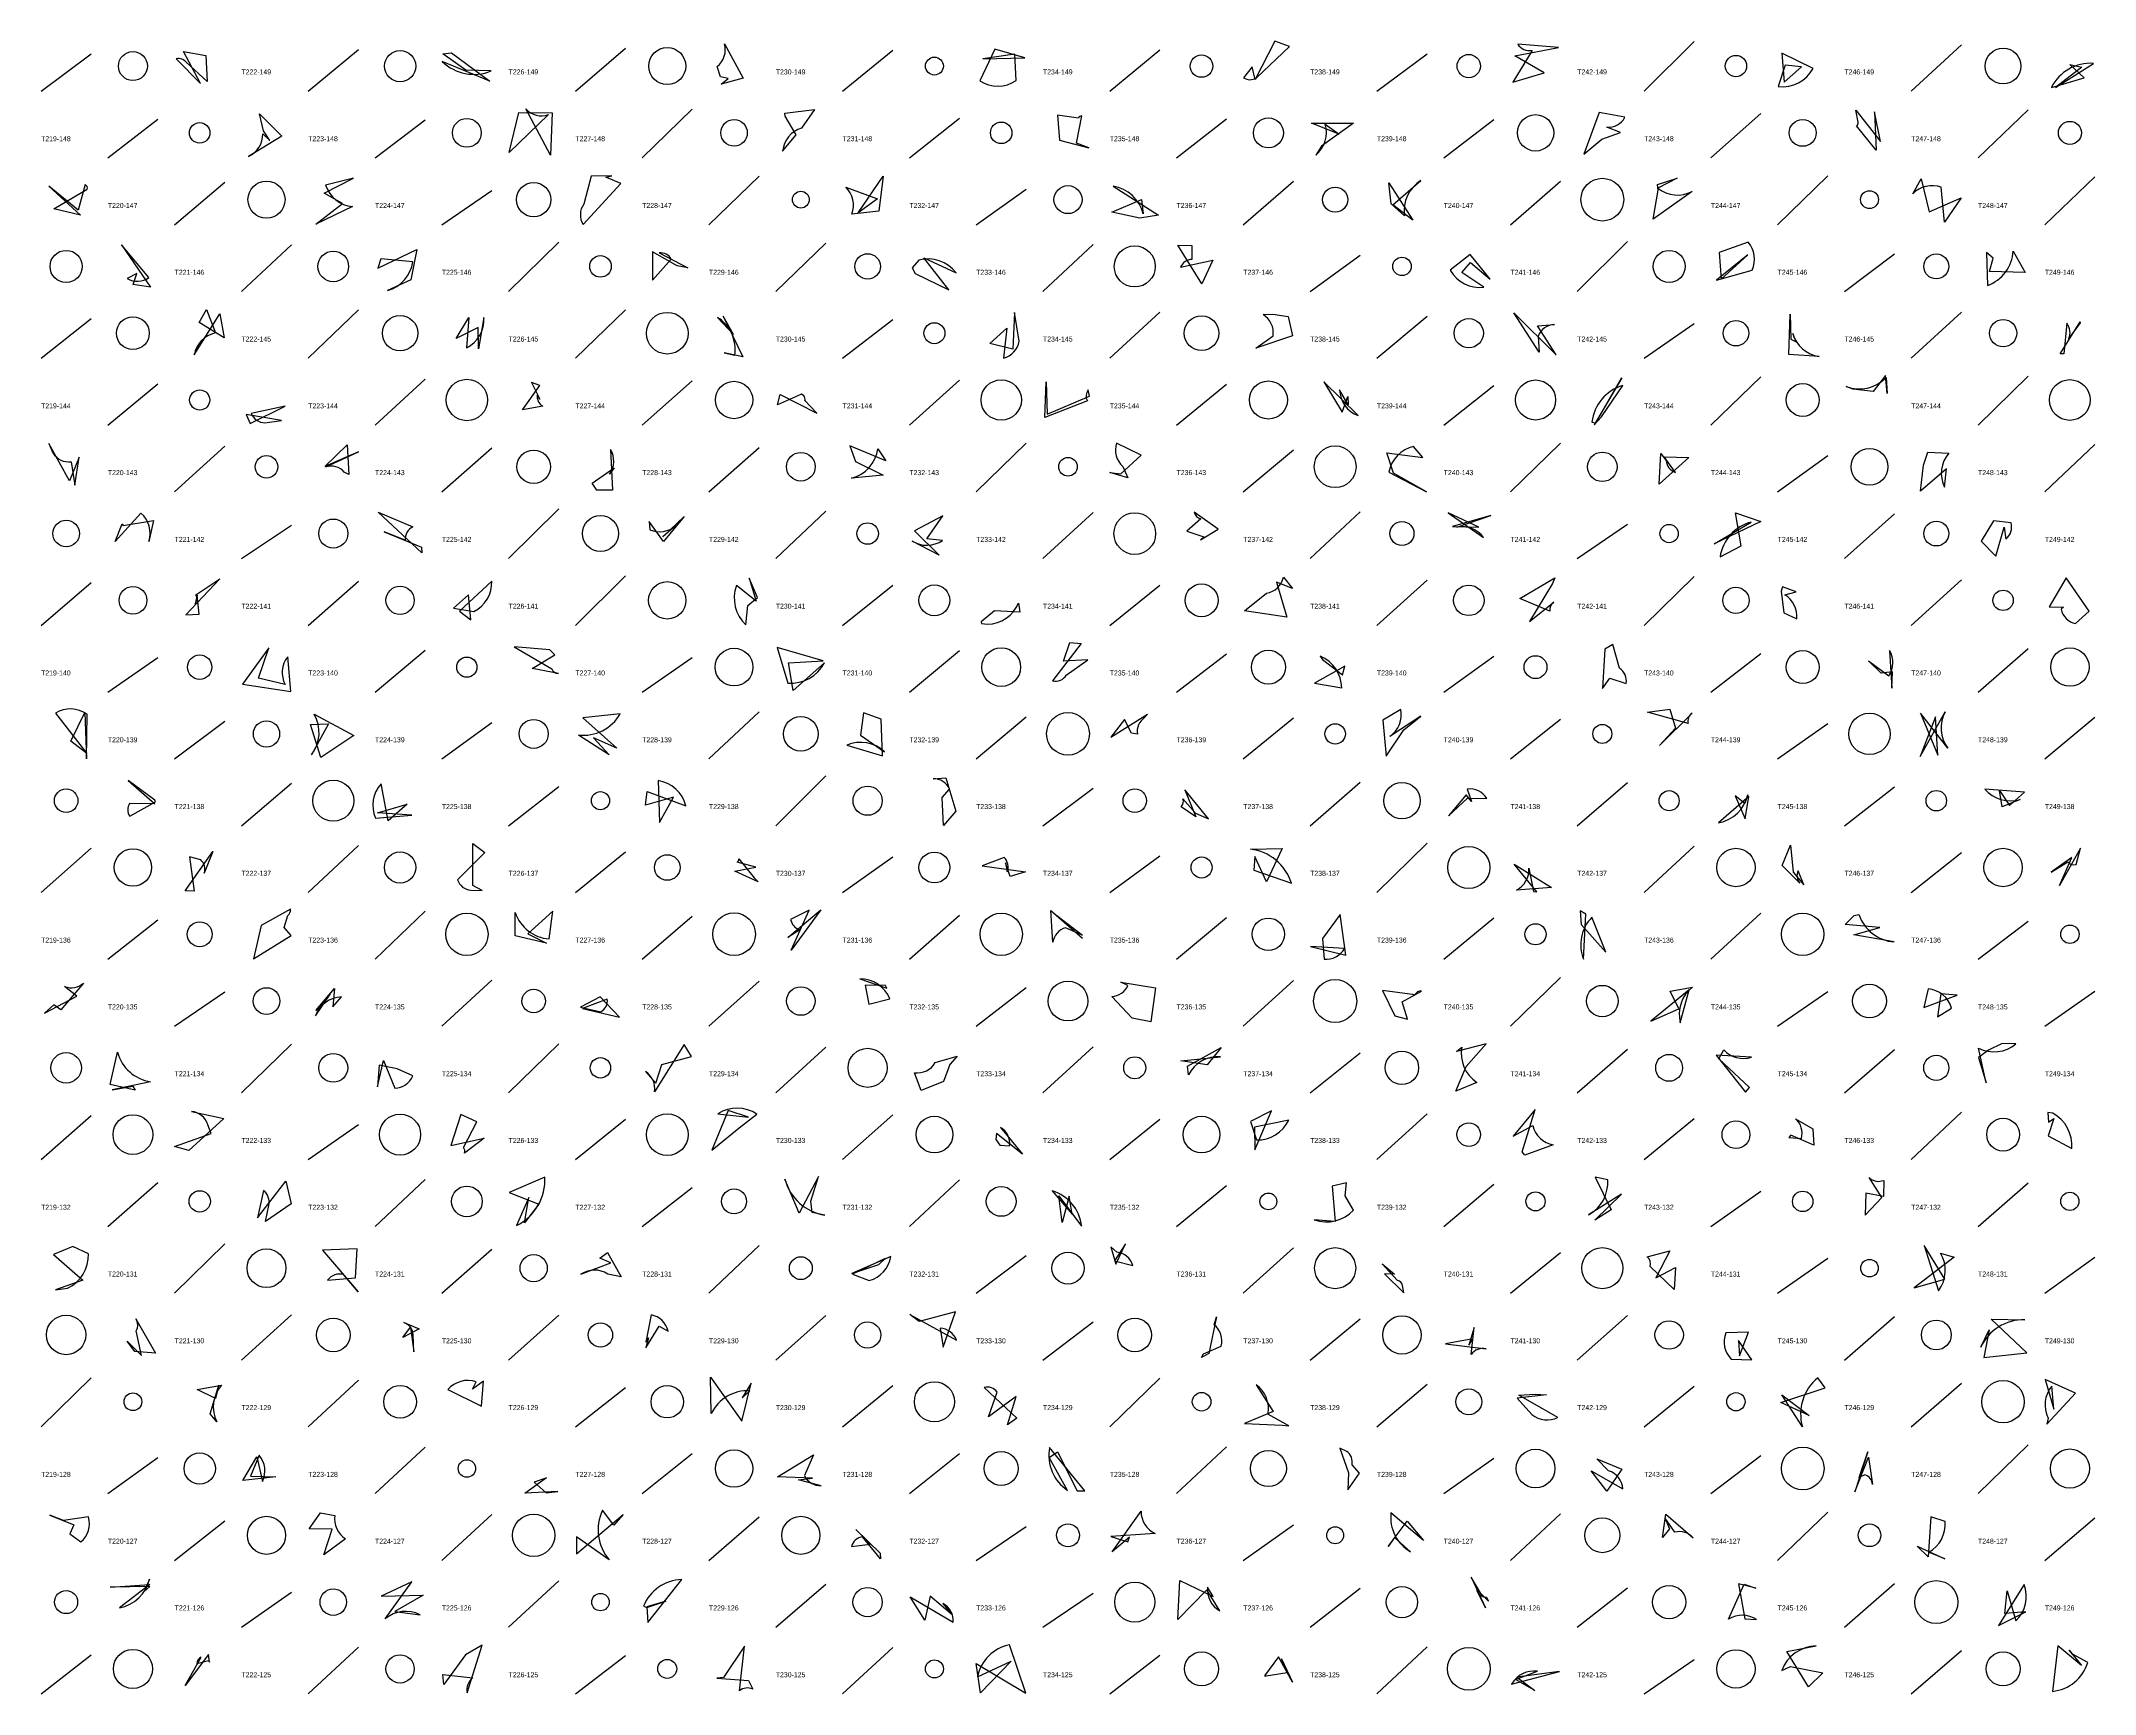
# Model space of a CAD drawing. Header units: millimetres. Extents: x -1 to 9990, y 0 to 15990.
# Drawn here: x 8760 to 9990, y 5000 to 5990 of the extents above; entities that cross this region are included whole.
import ezdxf

# ---------------------------------------------------------------- set-up
doc = ezdxf.new("R2010")
doc.units = ezdxf.units.MM
doc.layers.add('TEXT', color=3, linetype='Continuous')
doc.layers.add('WALL', color=1, linetype='Continuous')

msp = doc.modelspace()

# ---------------------------------------------------------------- linework, layer by layer
for points in [[(8858.6, 5981.4), (8859.4, 5965.8), (8846.8, 5977.3, 0.3), (8841, 5979.3), (8855.5, 5964.5), (8845.2, 5983.8)], [(9005.7, 5982.9), (9028.8, 5965.9), (9000.3, 5977.7, 0.3), (9029.5, 5972.1), (9014.4, 5972.5), (9000.6, 5982.3)], [(9171.5, 5967.5), (9166.8, 5968.5), (9164.9, 5974.7, 0.3), (9169.3, 5988.3), (9180.4, 5967.7), (9167.3, 5964.1)], [(9349.2, 5979.9), (9331.1, 5985.2), (9322.1, 5966.1, 0.3), (9344, 5966.4), (9343.2, 5982.2), (9324, 5979.3)], [(9487, 5966.9), (9485.3, 5974.5), (9480.2, 5968, 0.3), (9487.8, 5967.9), (9507.7, 5986.7), (9498.9, 5990)], [(9642.5, 5981.1), (9668.7, 5986.1), (9644.3, 5988.2, 0.3), (9652.9, 5984.4), (9641.4, 5965.4), (9660.2, 5971)], [(9814.3, 5974.6), (9804.5, 5975.6), (9800.4, 5962.7, 0.3), (9821.3, 5973.5), (9802.4, 5982.7), (9803.9, 5965.4)], [(9982.2, 5974.4), (9966.3, 5962.2), (9989.1, 5976.6, 0.3), (9963.9, 5962.2), (9983.5, 5967.9), (9975, 5976)], [(8890.8, 5946.3), (8904.1, 5933), (8884.2, 5920.8, 0.3), (8892.8, 5934.5), (8897, 5930.4), (8893.2, 5936.3)], [(9066, 5946.9), (9065, 5921.6), (9050.3, 5949.3, 0.3), (9063.8, 5945.9), (9040.4, 5923.2), (9046.1, 5947.2)], [(9205.4, 5946.7), (9223.1, 5948.9), (9215.4, 5937.8, 0.3), (9204.1, 5924.1), (9212.2, 5933.9), (9205.7, 5945)], [(9387.4, 5926), (9380, 5928.9), (9383.3, 5945.1, 0.3), (9381.2, 5943.9), (9368.7, 5945.5), (9370, 5930.7)], [(9694.7, 5931.2), (9705.9, 5935.3), (9697.7, 5938.4, 0.3), (9708.5, 5944.3), (9693.1, 5947.2), (9683.9, 5922.2)], [(9858, 5947.5), (9858.9, 5924.7), (9847.3, 5939.2, 0.3), (9848.2, 5941.4), (9846.9, 5948.6), (9861.6, 5929.9)], [(9545.9, 5940.9), (9526.9, 5927.1), (9523.4, 5921.7, 0.3), (9529.1, 5940.3), (9537.3, 5934.3), (9520.9, 5940.9)], [(8929.5, 5898.9), (8947.2, 5907.9), (8930.4, 5903.6, 0.3), (8946.5, 5890.9), (8924.5, 5880.3), (8940.5, 5892.7)], [(9101.8, 5909.2), (9089.5, 5909.1), (9085, 5892.3, 0.3), (9084.6, 5880.1), (9107.3, 5904.6), (9098.3, 5908.5)], [(9264.4, 5909.1), (9261.7, 5888), (9245.5, 5886.3, 0.3), (9241.9, 5902.5), (9261, 5895.5), (9249.3, 5887.1)], [(9581.6, 5882.7), (9569.6, 5891.9), (9586.4, 5906.4, 0.3), (9576.5, 5885.4), (9568.6, 5892.5), (9567.2, 5905)], [(9728.1, 5904), (9739.8, 5907.8), (9728.3, 5901.9, 0.3), (9748.8, 5899.9), (9725.5, 5883.3), (9728.5, 5900.7)], [(9909.9, 5896), (9900, 5881.6), (9897.9, 5902.4, 0.3), (9880.9, 5898.4), (9885.9, 5907.4), (9890.7, 5887.6)], [(8783.6, 5885.8), (8767.7, 5889.5), (8787.7, 5901.3, 0.3), (8786.5, 5904), (8782.2, 5888.7), (8764.7, 5903)], [(9401.3, 5887.4), (9419, 5895), (9420, 5886.5, 0.3), (9402.1, 5903.1), (9429.2, 5885.7), (9418, 5883.9)], [(8815.2, 5844.2), (8817.3, 5850.7), (8811.6, 5847.7, 0.3), (8824.6, 5848.4), (8808.2, 5867.9), (8825.6, 5842.5)], [(9440.8, 5867.8), (9449.1, 5867.6), (9449.2, 5859.2, 0.3), (9442.4, 5854.5), (9461.8, 5858.7), (9455.1, 5844.6)], [(9782.2, 5861.9), (9763.4, 5846.7), (9784.7, 5852.8, 0.3), (9782.3, 5869.5), (9765, 5863.4), (9766.1, 5847.4)], [(8985.1, 5865.2), (8981.4, 5846.9), (8967.5, 5840.5, 0.3), (8982.6, 5857.8), (8963.4, 5859.5), (8961.6, 5854)], [(9126.1, 5863.7), (9126.1, 5846.8), (9137.4, 5859.4, 0.3), (9130.2, 5863.1), (9147.3, 5854.1), (9141, 5855.3)], [(9303.7, 5840.9), (9288.7, 5860.2), (9308, 5851.2, 0.3), (9285.6, 5858.8), (9281.6, 5854.1), (9283.4, 5850.7)], [(9627.8, 5847.3), (9615.9, 5862.1), (9603.9, 5852.8, 0.3), (9624.1, 5842.5), (9610.8, 5851.4), (9616, 5857.3)], [(9929.1, 5860), (9925.1, 5863.4), (9925.7, 5843.6, 0.3), (9941, 5864.2), (9948.3, 5851.3), (9926.8, 5851.9)], [(8854.7, 5821.5), (8859, 5829.3), (8864.5, 5815.2, 0.3), (8851.7, 5802.1), (8867, 5826.7), (8869.7, 5812.3)], [(9008.5, 5811.8), (9016.2, 5824.5), (9014.7, 5806.2, 0.3), (9025.2, 5824.5), (9021.9, 5805.6), (9021.7, 5818.4)], [(9180.2, 5800.8), (9169.1, 5803.2), (9175.4, 5801.9, 0.3), (9165, 5824.5), (9174.6, 5814.2), (9168.4, 5825.3)], [(9328.1, 5808.9), (9338.4, 5818.1), (9336.4, 5800.1, 0.3), (9345.8, 5810.3), (9342.9, 5827.5), (9342, 5805.5)], [(9509.5, 5813.5), (9487.5, 5806.1), (9497.8, 5813.4, 0.3), (9491.8, 5826.2), (9497.7, 5826.5), (9506.9, 5825.1)], [(9667.3, 5802), (9656.1, 5819.4), (9666.4, 5820.3, 0.3), (9656.5, 5813.1), (9657.2, 5803.7), (9642, 5827.3)], [(9807.9, 5811.5), (9811.1, 5809.9), (9809, 5814.9, 0.3), (9824.9, 5801.1), (9806.7, 5802.3), (9807.5, 5826.4)], [(9981.2, 5821.8), (9981.2, 5821.3), (9974.2, 5811.7, 0.3), (9973.1, 5821), (9971.4, 5802.6), (9969.1, 5802.6)], [(9053.7, 5785.5), (9058.6, 5775.5), (9057.1, 5777.9, 0.3), (9060.4, 5771.4), (9048.3, 5769.2), (9058.6, 5783.7)], [(9362.6, 5766.6), (9387.9, 5777.3), (9387.1, 5781.1, 0.3), (9386.6, 5774.5), (9361.2, 5764.6), (9362, 5785.8)], [(9542.6, 5777), (9542.8, 5772.1), (9537.6, 5781, 0.3), (9548.7, 5765.7), (9528.2, 5785.8), (9539.1, 5767.8)], [(9690.1, 5760.1), (9694.5, 5765), (9707.2, 5783.7, 0.3), (9688.8, 5761.7), (9691.2, 5761.3), (9706.6, 5788.3)], [(9857.1, 5780), (9845.1, 5781.4), (9841.1, 5783, 0.3), (9864.9, 5788.4), (9865.6, 5778.9), (9864.5, 5789.7)], [(8885.3, 5761), (8906.2, 5771.4), (8885.8, 5767, 0.3), (8894.1, 5761.4), (8904, 5762.8), (8882.9, 5766.3)], [(9202.6, 5778.3), (9224.5, 5767.1), (9217.3, 5774.6, 0.3), (9216.8, 5777.5), (9215.4, 5778.5), (9201.1, 5772.1)], [(8777.1, 5726.5), (8764.6, 5748.9), (8767.1, 5743.4, 0.3), (8778.1, 5738), (8780.3, 5724), (8782.8, 5740.7)], [(8943.4, 5748.2), (8944.4, 5730.4), (8941.6, 5731.8, 0.3), (8930.6, 5734.9), (8950, 5743.9), (8930, 5735.2)], [(9090.1, 5725.1), (9103.2, 5734.4), (9100.5, 5730.6, 0.3), (9101, 5745.4), (9102.3, 5721), (9092.9, 5721)], [(9247.8, 5738.1), (9264.3, 5730), (9245.3, 5728.2, 0.3), (9261.2, 5745.8), (9266, 5738.6), (9244.4, 5747.6)], [(9406.6, 5730.7), (9418.8, 5741.9), (9404.1, 5749.2, 0.3), (9407.9, 5735.2), (9410.9, 5728.4), (9400.1, 5731.6)], [(9565.9, 5743.4), (9587.5, 5740.6), (9582, 5747.1, 0.3), (9567.1, 5731.8), (9589.6, 5720), (9569.9, 5731.1)], [(9729.1, 5724.6), (9730, 5742.9), (9733.2, 5738.8, 0.3), (9738.8, 5731.6), (9732.1, 5741), (9746.9, 5740.6)], [(9887.3, 5735.9), (9889.9, 5743.7), (9902.5, 5743.2, 0.3), (9899.9, 5722.7), (9901.1, 5733.8), (9885.6, 5720.3)], [(8809.2, 5699.9), (8827.3, 5702.8), (8824.5, 5690.2, 0.3), (8819.8, 5707.3), (8804.3, 5690.2), (8808.6, 5700.8)], [(8988.1, 5683.4), (8961.9, 5707.8), (8982.6, 5699.1, 0.3), (8978.1, 5691), (8965.5, 5696), (8987.9, 5686.9)], [(9454.4, 5691.3), (9464.9, 5697.6), (9450.6, 5707.9, 0.3), (9454.6, 5703.9), (9446.1, 5696.4), (9456.3, 5693)], [(9621.1, 5698.9), (9602.6, 5707.4), (9623.8, 5692.6, 0.3), (9607.9, 5698.8), (9628.2, 5705.9), (9605.2, 5699.2)], [(9790, 5702.3), (9762, 5688.9), (9784.2, 5701.9, 0.3), (9765.5, 5681), (9778.1, 5687.6), (9774.7, 5707.4)], [(9132.7, 5690.3), (9124.1, 5702.2), (9124.6, 5697.3, 0.3), (9140.1, 5699.9), (9132.3, 5693), (9145.2, 5705.2)], [(9283.1, 5696.7), (9297.9, 5682), (9281.7, 5690.5, 0.3), (9299.9, 5690.9), (9290.4, 5691.8), (9300.1, 5705.7)], [(9930.6, 5681.4), (9935.7, 5698.8), (9936.6, 5691.7, 0.3), (9939.8, 5701.5), (9929.2, 5702.7), (9921.9, 5690.4)], [(8854.6, 5646.7), (8853.5, 5658.1), (8852.2, 5652.9, 0.3), (8852.7, 5658.3), (8867.1, 5667.8), (8846.6, 5646.3)], [(9015.9, 5658.3), (9006.9, 5650.4), (9019.1, 5648.3, 0.3), (9029.9, 5666.5), (9010.6, 5648.6), (9017.3, 5643.3)], [(9184.1, 5668.2), (9188.2, 5654.6), (9176.4, 5663.8, 0.3), (9182.1, 5640.3), (9183.2, 5651.9), (9189, 5656.8)], [(9506.1, 5644.9), (9480.8, 5648.8), (9493.9, 5659.3, 0.3), (9504.1, 5668.8), (9509.5, 5662), (9499.9, 5665.8)], [(9665.1, 5665), (9651.4, 5642.3), (9666, 5654, 0.3), (9663.6, 5648.5), (9645.6, 5656.1), (9666.6, 5668.4)], [(9802.1, 5660.4), (9803.7, 5647.6), (9811.4, 5643.9, 0.3), (9804.2, 5658.3), (9811.1, 5660.1), (9802.9, 5663)], [(9962.6, 5651.1), (9971.2, 5651), (9969.7, 5649.8, 0.3), (9978.4, 5641.1), (9986.5, 5648.6), (9972.7, 5668.4)], [(9322.9, 5642.1), (9323.1, 5641.1), (9326.8, 5640.7, 0.3), (9345.4, 5653.4), (9346.1, 5647.9), (9330.9, 5648.8)], [(8880.6, 5604.8), (8909.5, 5600.4), (8907.7, 5621.2, 0.3), (8906.2, 5604.5), (8890.3, 5608.3), (8896.4, 5626.6)], [(9064.6, 5625.4), (9043.4, 5627.1), (9065.9, 5613.9, 0.3), (9069.8, 5611.2), (9054.2, 5614.1), (9067.7, 5622.4)], [(9228.4, 5618.8), (9200.8, 5626.8), (9207.3, 5605.4, 0.3), (9229.1, 5617.6), (9210.4, 5601.1), (9207.6, 5617.6)], [(9376, 5629.8), (9382.8, 5629.1), (9365.8, 5606.7, 0.3), (9374, 5610.1), (9386.8, 5619.3), (9372.3, 5618.5)], [(9540.7, 5615.5), (9522.7, 5605.3), (9538.9, 5602.5, 0.3), (9526.1, 5621.5), (9527.5, 5619.6), (9539.3, 5610.3)], [(9695, 5602.2), (9699.5, 5608.3), (9709.3, 5605.1, 0.3), (9705.2, 5614.3), (9701.3, 5628.6), (9696.5, 5625.7)], [(9862, 5611.4), (9854.5, 5618.8), (9866.5, 5609.8, 0.3), (9867, 5624.9), (9868.4, 5602.3), (9868.7, 5612.1)], [(8786.3, 5587.9), (8787.2, 5560.1), (8787.6, 5586.8, 0.3), (8768.6, 5587.4), (8787.5, 5563.3), (8777.8, 5570.7)], [(8921.3, 5580.6), (8932.1, 5581.1), (8922, 5562.5, 0.3), (8923.6, 5586.9), (8947.3, 5574.1), (8927.5, 5560.8)], [(9090.8, 5572.7), (9100.2, 5562.4), (9081.8, 5574.3, 0.3), (9106.9, 5587.1), (9084.4, 5584.6), (9104.9, 5566.4)], [(9252.6, 5587.6), (9250.7, 5574.3), (9265.2, 5564.3, 0.3), (9242.5, 5568.2), (9263.9, 5561.8), (9263.1, 5583.8)], [(9400.7, 5573.1), (9422.6, 5586.9), (9420.9, 5584.8, 0.3), (9416.6, 5574.8), (9413, 5575.4), (9408.9, 5583.7)], [(9576.2, 5577.5), (9586.3, 5585.6), (9567.8, 5573.5, 0.3), (9574.3, 5589.7), (9563.5, 5583.2), (9565.6, 5561.6)], [(9738.8, 5578.4), (9729.3, 5568), (9748.7, 5587.5, 0.3), (9746.4, 5581.3), (9722.1, 5588), (9735.5, 5589.8)], [(9894.6, 5585.3), (9885.4, 5561.5), (9900.4, 5588.3, 0.3), (9902, 5566.4), (9885.6, 5587.5), (9896, 5562.2)], [(9300.4, 5520.2), (9299.7, 5537), (9304.1, 5542, 0.3), (9294.3, 5548.1), (9301.8, 5548.7), (9307.9, 5528.7)], [(8812.2, 5547), (8828.1, 5533.1), (8813, 5533.3, 0.3), (8813.1, 5525.7), (8828.6, 5534.3), (8828.1, 5535.4)], [(8979.3, 5533), (8967.9, 5522.9), (8963.7, 5545.1, 0.3), (8960.3, 5524.6), (8982.1, 5526.4), (8961.5, 5527.7)], [(9121.9, 5532.3), (9122.9, 5540.6), (9146.2, 5532, 0.3), (9129.5, 5547), (9130.3, 5522), (9138.7, 5537.2)], [(9444.9, 5541.6), (9451.6, 5525.4), (9442.7, 5531.4, 0.3), (9443.8, 5536.2), (9451.4, 5527.5), (9459.2, 5524.1)], [(9602.8, 5525.9), (9614.2, 5536.6), (9625.8, 5536.3, 0.3), (9614.1, 5542), (9616.7, 5534.5), (9613.5, 5538.6)], [(9780.6, 5524.2), (9782.7, 5537.5), (9764.6, 5521.8, 0.3), (9782.2, 5538.6), (9780.4, 5533.3), (9774.5, 5537.9)], [(9938.8, 5532.2), (9947.8, 5540.1), (9924, 5542, 0.3), (9945.3, 5535.8), (9934.5, 5531.3), (9932.9, 5541.1)], [(8846.3, 5481), (8862.8, 5504.6), (8857.7, 5491.6, 0.3), (8855.6, 5499.6), (8848.8, 5501.4), (8851.7, 5480.9)], [(9018.6, 5509.4), (9025.7, 5503.9), (9009.4, 5487.6, 0.3), (9017.4, 5481.4), (9024.1, 5481.3), (9018.5, 5484.3)], [(9175.4, 5492.8), (9188.1, 5495.2), (9176.9, 5498.1, 0.3), (9177.8, 5500.2), (9187.1, 5488.8), (9189.5, 5486.4)], [(9340.4, 5489.5), (9337.5, 5497.7), (9338.6, 5492.3, 0.3), (9336.7, 5501), (9323.6, 5495.9), (9349.6, 5492.3)], [(9486.9, 5501.5), (9486.2, 5493.4), (9508.8, 5485.6, 0.3), (9484.2, 5505.9), (9503.3, 5506.4), (9493.9, 5486.5)], [(9809.2, 5492.2), (9815.7, 5484.7), (9812.2, 5492.9, 0.3), (9813.3, 5485.6), (9802.6, 5496.1), (9807.6, 5508.4)], [(9976.1, 5501), (9963.8, 5492.1), (9973.7, 5498.3, 0.3), (9978.8, 5496.7), (9981.4, 5506.6), (9968.7, 5484.3)], [(9642.2, 5496.9), (9664.5, 5483), (9643.6, 5481.5, 0.3), (9651, 5494.6), (9653.8, 5480.7), (9655.7, 5480.5)], [(8909.8, 5454.3), (8905.5, 5459), (8907.7, 5466.3, 0.3), (8909.3, 5470), (8891.8, 5460.3), (8887.2, 5440.3)], [(9062.7, 5449.6), (9043.9, 5454), (9044, 5468, 0.3), (9064.2, 5452.2), (9066.4, 5468.8), (9051.6, 5455.3)], [(9209.3, 5445.4), (9220, 5469.5), (9208.9, 5463.9, 0.3), (9214.4, 5457.7), (9207.2, 5453), (9227, 5469.6)], [(9368.4, 5466.3), (9383.6, 5454.5), (9373.6, 5458.9, 0.3), (9366, 5450.3), (9364.8, 5469.2), (9383.6, 5452.7)], [(9537.9, 5466.8), (9527.4, 5452.4), (9528.4, 5440.1, 0.3), (9540.6, 5446.5), (9520.2, 5447.7), (9541.3, 5442.4)], [(9682.4, 5460.9), (9697, 5444.3), (9688.8, 5465.2, 0.3), (9683.8, 5440), (9685.1, 5467.1), (9681.7, 5469)], [(9840.5, 5460.8), (9845.9, 5466.3), (9848.7, 5466.8, 0.3), (9869.8, 5450.4), (9845.6, 5454.6), (9861.2, 5459.1)], [(8762, 5407.7), (8781.5, 5417.9), (8774.1, 5423.8, 0.3), (8785.5, 5425.8), (8771.9, 5409.8), (8767.7, 5412.7)], [(9253.6, 5424.5), (9255.7, 5413.2), (9268.4, 5416.4, 0.3), (9250.3, 5428.4), (9266.6, 5422.8), (9265.7, 5424.3)], [(9424.6, 5402.5), (9413.4, 5404.8), (9401.2, 5417.8, 0.3), (9410.9, 5424.4), (9406.7, 5426.3), (9427.4, 5422.9)], [(8935.8, 5422.6), (8934.8, 5411.6), (8939.9, 5417.5, 0.3), (8924.3, 5406.2), (8933.2, 5419.1), (8924.5, 5409.3)], [(9094.9, 5417.5), (9083.1, 5411.4), (9095.3, 5408.6, 0.3), (9099.1, 5416.2), (9084.3, 5410.5), (9106.5, 5405.4)], [(9578.3, 5404.2), (9575.1, 5414.5), (9586.8, 5421, 0.3), (9582.7, 5418.7), (9563.4, 5421.3), (9570.8, 5406.1)], [(9740.9, 5410.4), (9735.7, 5420.9), (9749, 5423.4, 0.3), (9741.7, 5401.9), (9747.1, 5421.7), (9724.1, 5402.9)], [(9897.8, 5419.4), (9895.7, 5405.5), (9904.2, 5410.8, 0.3), (9890.1, 5422.4), (9887.6, 5411.2), (9907.5, 5418.6)], [(9149.6, 5381.7), (9145.2, 5388.9), (9127.4, 5360.6, 0.3), (9121.9, 5372.8), (9128.2, 5365.8), (9131.7, 5377)], [(9625.4, 5389.3), (9607.6, 5384.7), (9610.8, 5387.4, 0.3), (9619.8, 5366.3), (9607.3, 5361), (9613.4, 5375.8)], [(9920.3, 5381.1), (9924.8, 5366), (9920.3, 5386.8, 0.3), (9942.7, 5389.3), (9934.4, 5389.5), (9926.2, 5385.5)], [(8816.3, 5361.7), (8801.3, 5365.1), (8805.8, 5384.3, 0.3), (8825.6, 5366.7), (8802.6, 5361.9), (8815, 5364.1)], [(8961.5, 5363.6), (8965.1, 5379.3), (8971.8, 5362.8, 0.3), (8982.6, 5370.2), (8973.2, 5374.4), (8962.5, 5376.6)], [(9300.4, 5366.9), (9287.1, 5361.5), (9283.1, 5372.1, 0.3), (9295.5, 5378.1), (9308.6, 5381.9), (9304.2, 5377)], [(9458.4, 5376.8), (9442.6, 5379.2), (9466.4, 5381.5, 0.3), (9447.1, 5370.9), (9446.6, 5376), (9466.7, 5387.1)], [(9783.1, 5363.3), (9764.7, 5380.4), (9767.8, 5385.8, 0.3), (9784.3, 5381.4), (9763.2, 5382.5), (9780.7, 5360.5)], [(9161.7, 5325.7), (9178, 5339), (9188.7, 5347.2, 0.3), (9165.3, 5347.5), (9183.7, 5345.4), (9171.4, 5349.5)], [(8840, 5327.9), (8861.8, 5335.6), (8859.9, 5340.8, 0.3), (8850.1, 5348.9), (8869.4, 5344.6), (8848.5, 5325.5)], [(9005.3, 5328.4), (9025.4, 5332.9), (9013.5, 5323.9, 0.3), (9012.9, 5327.3), (9021, 5342.7), (9011.3, 5347)], [(9331.8, 5332.1), (9334.1, 5328.7), (9340, 5328.2, 0.3), (9334.5, 5339.3), (9347.7, 5323.3), (9332.2, 5335.6)], [(9496.9, 5349.2), (9484.3, 5342.9), (9487.9, 5331.8, 0.3), (9507.2, 5343.7), (9486.6, 5339.5), (9486.8, 5325.8)], [(9654.7, 5350), (9641.6, 5334), (9653.4, 5340.5, 0.3), (9665.5, 5328.9), (9648.6, 5322.7), (9647, 5324.7)], [(9807.9, 5334.7), (9806.7, 5333.2), (9814.2, 5332.7, 0.3), (9810.6, 5344.5), (9821.1, 5338.5), (9821.6, 5328.6)], [(9965.4, 5344.6), (9961.9, 5334.2), (9976.1, 5326.7, 0.3), (9964.7, 5347.8), (9961.7, 5348.2), (9962.1, 5342.5)], [(8909.7, 5293.6), (8894.4, 5283), (8896.3, 5292.6, 0.3), (8893.2, 5301.5), (8889.7, 5285.1), (8906.5, 5307.2)], [(9049.6, 5282.2), (9052.1, 5297.3), (9044.7, 5280.5, 0.3), (9061.7, 5309.6), (9040.4, 5300.4), (9058, 5293.3)], [(9225.5, 5310), (9214.1, 5288), (9205.5, 5308.3, 0.3), (9229.4, 5286.8), (9221.7, 5288.4), (9220.9, 5295.2)], [(9533.3, 5304.1), (9535, 5282.9), (9522.4, 5284, 0.3), (9546, 5289.7), (9541, 5298.4), (9541.8, 5306.2)], [(9690.6, 5283.8), (9706.4, 5299.4), (9686.7, 5287, 0.3), (9698.2, 5308), (9690.8, 5309.5), (9700.3, 5290)], [(9852.5, 5286.8), (9862.4, 5297.3), (9854.7, 5309.3, 0.3), (9863.5, 5307.6), (9863.3, 5298), (9852.8, 5299.9)], [(9371.5, 5282.4), (9369.6, 5298.4), (9383.1, 5280.2, 0.3), (9365.6, 5301.3), (9377.4, 5287.3), (9375.7, 5298.2)], [(8785.1, 5247.9), (8768.7, 5242), (8775.9, 5243, 0.3), (8788.4, 5263.6), (8779, 5268), (8767.5, 5263.1)], [(8928.6, 5265.7), (8949.9, 5240.8), (8941.2, 5251.2, 0.3), (8931.6, 5247.9), (8948.4, 5249.3), (8949.2, 5266.5)], [(9099.3, 5264.4), (9107.5, 5249.9), (9099.4, 5251.5, 0.3), (9083.3, 5251.4), (9101.3, 5258.3), (9094.7, 5261)], [(9409.5, 5269.5), (9402.8, 5259.4), (9413.9, 5256.6, 0.3), (9404.3, 5264.6), (9400.6, 5267.7), (9403.7, 5257.5)], [(9738.9, 5255.5), (9738.1, 5242.2), (9723.6, 5256.1, 0.3), (9721.9, 5261.8), (9735.5, 5265.4), (9727.1, 5249.2)], [(9900.1, 5248.4), (9887.8, 5268.6), (9896.4, 5241.5, 0.3), (9897.6, 5264), (9905.8, 5261.6), (9881.7, 5243.3)], [(9265.5, 5260.7), (9246, 5251.5), (9256, 5247.6, 0.3), (9268.8, 5262), (9245.6, 5251.9), (9261.8, 5257.2)], [(9564.5, 5251.6), (9576.1, 5240.2), (9575.4, 5244.7, 0.3), (9572.4, 5247.7), (9563.2, 5257.7), (9570.5, 5251.5)], [(9285.8, 5223.1), (9280.2, 5227.3), (9308.3, 5211.9, 0.3), (9298.4, 5219), (9300.2, 5207.6), (9307.7, 5228.9)], [(8811.5, 5211.3), (8820.1, 5202.7), (8817, 5217.5, 0.3), (8816.7, 5224.7), (8828.5, 5204), (8816.1, 5205)], [(8981.3, 5219.6), (8983.3, 5204.8), (8982.9, 5215.2, 0.3), (8977.3, 5222.4), (8986.4, 5218.6), (8976.6, 5213.4)], [(9122.2, 5207.3), (9130.1, 5220.2), (9135.6, 5217.2, 0.3), (9125.4, 5227), (9122.1, 5210.6), (9123.8, 5213.2)], [(9454.9, 5201.5), (9456.1, 5203.6), (9466.7, 5208.2, 0.3), (9462.5, 5221.1), (9463.9, 5225.9), (9459.4, 5203.8)], [(9617.4, 5212.6), (9601, 5209.7), (9625.4, 5206.7, 0.3), (9616.5, 5203.3), (9618.3, 5219.4), (9615.1, 5208.9)], [(9777.1, 5202.5), (9782.5, 5216.7), (9769, 5216.2, 0.3), (9772.1, 5200.6), (9784.5, 5200.2), (9776.5, 5211.6)], [(9949.2, 5204.3), (9927.9, 5224.5), (9948.1, 5224.1, 0.3), (9921.6, 5207.6), (9926.6, 5218), (9923.5, 5201.5)], [(8864.4, 5176.9), (8853.4, 5182.3), (8868, 5185, 0.3), (8865.2, 5162.9), (8861.3, 5167.7), (8866.4, 5185)], [(9018.4, 5182.6), (9018.9, 5183.7), (9020.6, 5187, 0.3), (9003.6, 5182.3), (9023.8, 5172.4), (9025, 5187.4)], [(9185.3, 5186.2), (9179.8, 5177.3), (9184.4, 5181.6, 0.3), (9161.4, 5168), (9161, 5189.7), (9179.7, 5163.4)], [(9343.9, 5178.1), (9327.4, 5166), (9332.6, 5180.8, 0.3), (9324.8, 5183.6), (9344.4, 5165.2), (9338.8, 5161.1)], [(9503.2, 5161), (9507.3, 5160.6), (9494.7, 5167.5, 0.3), (9487.6, 5185.2), (9497.8, 5169.1), (9480.7, 5162)], [(9661.6, 5179.2), (9643.9, 5177.2), (9652.8, 5167.4, 0.3), (9668.4, 5165.6), (9645, 5179), (9654.7, 5179.5)], [(9801.8, 5174.6), (9828.5, 5183.3), (9824.1, 5189.3, 0.3), (9814.8, 5160), (9802.5, 5179.2), (9818.8, 5166.7)], [(9960.3, 5188.3), (9965.4, 5170.6), (9964.2, 5184.4, 0.3), (9962, 5165.2), (9961.3, 5161.6), (9978.3, 5180.1)], [(8880.8, 5127.8), (8889.2, 5142), (8892.6, 5127.2, 0.3), (8890.6, 5143), (8885.4, 5130.4), (8900.5, 5130)], [(9201.1, 5130.1), (9222.6, 5143.2), (9217.1, 5130.9, 0.3), (9227.1, 5124.7), (9213.6, 5128.3), (9221.9, 5129.2)], [(9380.5, 5121.6), (9385.1, 5121.6), (9363.9, 5147.5, 0.3), (9374.8, 5121.9), (9363.8, 5141.7), (9368.8, 5145.1)], [(9542.5, 5122.3), (9549.6, 5132.2), (9545.1, 5137.3, 0.3), (9541.9, 5145.3), (9537.8, 5147.2), (9542.9, 5132.5)], [(9846.3, 5121), (9854.4, 5141.9), (9856.8, 5125.5, 0.3), (9852.2, 5131.3), (9848.8, 5129.7), (9854.1, 5145.1)], [(9069.5, 5121.3), (9049.7, 5120.2), (9062.7, 5129.7, 0.3), (9062.3, 5129.2), (9055.2, 5126.9), (9062.4, 5120.4)], [(9697.7, 5121.4), (9688.3, 5133.6), (9707.3, 5122.9, 0.3), (9698.7, 5133.7), (9691.8, 5140.8), (9706.6, 5134.6)], [(8779.7, 5101.2), (8777.2, 5095.9), (8783.8, 5091.1, 0.3), (8788.4, 5106), (8773.5, 5103.9), (8765.2, 5107)], [(8920.6, 5098.9), (8927.3, 5108.5), (8935.9, 5106.9, 0.3), (8942.4, 5092.9), (8929.4, 5083.3), (8934.4, 5098.7)], [(9108.6, 5107.5), (9103.1, 5101), (9096.2, 5110, 0.3), (9100.3, 5080.3), (9080.7, 5094), (9080.6, 5084)], [(9411.8, 5093.9), (9401.5, 5085.1), (9418.8, 5109.5, 0.3), (9427.3, 5096), (9400.7, 5094.2), (9410.8, 5091.1)], [(9578.2, 5103.4), (9587.9, 5091.9), (9568.4, 5108.5, 0.3), (9580.2, 5085.1), (9570.6, 5093.6), (9566.7, 5088.3)], [(9731, 5093.6), (9733.1, 5107.7), (9749.3, 5093.5, 0.3), (9738.5, 5096.8), (9732.5, 5105.5), (9735.2, 5098.9)], [(9883.6, 5088.6), (9900.1, 5080.9), (9890.4, 5084.9, 0.3), (9900.3, 5103.2), (9891.7, 5106), (9890.1, 5082.2)], [(9262.6, 5084.3), (9262.7, 5080.9), (9252, 5094.1, 0.3), (9245.3, 5088.4), (9256.5, 5089.6), (9247.9, 5098.5)], [(8801.3, 5064), (8825.2, 5065.6), (8807, 5051.6, 0.3), (8824.9, 5068.7), (8821.8, 5061.4), (8825.1, 5064.4)], [(9122.8, 5052.1), (9123.3, 5042.8), (9143.7, 5068.5, 0.3), (9120.8, 5052.5), (9122.8, 5051.8), (9134.1, 5055.5)], [(9441.9, 5068), (9461.9, 5058.4), (9458.6, 5064, 0.3), (9465.9, 5049.7), (9458.2, 5062.3), (9440.7, 5044.6)], [(9616.5, 5070), (9625.1, 5051.5), (9619.9, 5062, 0.3), (9625.7, 5057.9), (9626.8, 5055.6), (9622.3, 5060.1)], [(8988.9, 5059.2), (8971.8, 5049.3), (8987, 5047.4, 0.3), (8966.1, 5045), (8982.1, 5067.2), (8963.7, 5058.6)], [(9289.3, 5044.2), (9280.4, 5058.1), (9306.3, 5042.9, 0.3), (9300.1, 5054.1), (9305.6, 5047.3), (9292.4, 5058.6)], [(9776.5, 5065.9), (9780.3, 5045), (9787.4, 5044.5, 0.3), (9770.6, 5044.8), (9780, 5065.8), (9786.9, 5063.4)], [(9936, 5048.1), (9937.4, 5061.7), (9942.7, 5043.8, 0.3), (9947.6, 5065.6), (9932.2, 5040.9), (9948.7, 5049.1)], [(8860.2, 5023.6), (8846.3, 5005), (8855.8, 5022, 0.3), (8853.3, 5018.3), (8860.3, 5020), (8860.9, 5019)], [(9001.2, 5005.7), (9000.7, 5011.7), (9018.6, 5009.6, 0.3), (9015.2, 5000.7), (9024.1, 5029.2), (9014.1, 5023.5)], [(9164.7, 5009.5), (9183.7, 5008), (9186.2, 5002.9, 0.3), (9178.2, 5001.8), (9181.2, 5028.6), (9168.7, 5009.8)], [(9320.1, 5018.2), (9349.8, 5000.5), (9339.9, 5029.4, 0.3), (9320.8, 5010.3), (9341, 5019.6), (9322.6, 5000.7)], [(9509.5, 5007.1), (9501, 5022.2), (9492.7, 5010.8, 0.3), (9493.6, 5010.8), (9506.3, 5012.9), (9502.8, 5021)], [(9818.5, 5004.2), (9805.5, 5025.5), (9823.1, 5028.8, 0.3), (9802.4, 5014.1), (9807.6, 5016.4), (9827.1, 5012.6)], [(9981.9, 5017), (9967.7, 5028.8), (9964.6, 5001.5, 0.3), (9985.8, 5018.9), (9976.5, 5023.8), (9974.5, 5026.3)], [(9654.5, 5002.1), (9643, 5008.7), (9656.2, 5013.6, 0.3), (9640.6, 5005.9), (9669.3, 5013.5), (9643.7, 5010)]]:
    msp.add_lwpolyline(points, format="xyb", close=True)
for centre, radius in [((8815, 5975), 8.68), ((8975, 5975), 9.34), ((9135, 5975), 11.1), ((9295, 5975), 5.35), ((9455, 5975), 6.74), ((9615, 5975), 6.98), ((9775, 5975), 6.38), ((9935, 5975), 10.7), ((8855, 5935), 6.14), ((9015, 5935), 8.59), ((9175, 5935), 7.96), ((9335, 5935), 6.44), ((9495, 5935), 8.98), ((9655, 5935), 10.9), ((9815, 5935), 8.06), ((9975, 5935), 6.89), ((8895, 5895), 11.1), ((9055, 5895), 10.3), ((9695, 5895), 12.8), ((9215, 5895), 5.02), ((9375, 5895), 8.39), ((9535, 5895), 7.51), ((9855, 5895), 5.35), ((9415, 5855), 12.3), ((8775, 5855), 9.62), ((8935, 5855), 9.19), ((9095, 5855), 6.45), ((9255, 5855), 7.62), ((9575, 5855), 5.53), ((9735, 5855), 9.6), ((9895, 5855), 7.46), ((8815, 5815), 9.82), ((8975, 5815), 10.6), ((9135, 5815), 12.5), ((9295, 5815), 6.29), ((9455, 5815), 10.4), ((9615, 5815), 8.75), ((9775, 5815), 7.64), ((9935, 5815), 8.16), ((8855, 5775), 6.03), ((9015, 5775), 12.4), ((9175, 5775), 11.2), ((9335, 5775), 12.1), ((9495, 5775), 11.4), ((9655, 5775), 12), ((9815, 5775), 9.83), ((9975, 5775), 12.2), ((9055, 5735), 10), ((9535, 5735), 12.5), ((9855, 5735), 11), ((8895, 5735), 6.79), ((9215, 5735), 8.58), ((9375, 5735), 5.58), ((9695, 5735), 8.83), ((9415, 5695), 12.5), ((8775, 5695), 7.97), ((8935, 5695), 8.72), ((9095, 5695), 10.8), ((9255, 5695), 6.44), ((9575, 5695), 7.19), ((9735, 5695), 5.47), ((9895, 5695), 7.44), ((8815, 5655), 8.3), ((8975, 5655), 8.46), ((9135, 5655), 11.2), ((9295, 5655), 9.25), ((9455, 5655), 9.84), ((9615, 5655), 9.15), ((9775, 5655), 7.86), ((9935, 5655), 6.09), ((8855, 5615), 7.31), ((9175, 5615), 11.3), ((9335, 5615), 11.6), ((9495, 5615), 10.2), ((9655, 5615), 6.86), ((9815, 5615), 9.88), ((9975, 5615), 11.5), ((9015, 5615), 6.04), ((9215, 5575), 10.4), ((9375, 5575), 12.8), ((9855, 5575), 12.4), ((8895, 5575), 7.88), ((9055, 5575), 8.69), ((9535, 5575), 6.12), ((9695, 5575), 5.7), ((8935, 5535), 12.3), ((8775, 5535), 7.06), ((9095, 5535), 5.43), ((9255, 5535), 8.75), ((9415, 5535), 7.05), ((9575, 5535), 10.9), ((9735, 5535), 6.03), ((9895, 5535), 6.12), ((8815, 5495), 11.2), ((8975, 5495), 9.37), ((9135, 5495), 7.66), ((9295, 5495), 9.24), ((9455, 5495), 6.31), ((9615, 5495), 12.6), ((9775, 5495), 11.5), ((9935, 5495), 11.5), ((8855, 5455), 7.48), ((9015, 5455), 12.7), ((9175, 5455), 12.8), ((9335, 5455), 12.7), ((9495, 5455), 9.71), ((9655, 5455), 6.33), ((9815, 5455), 12.7), ((9975, 5455), 5.5), ((9375, 5415), 11.9), ((9535, 5415), 12.9), ((9695, 5415), 9.41), ((9855, 5415), 10.1), ((8895, 5415), 8.01), ((9055, 5415), 7.05), ((9215, 5415), 8.55), ((8775, 5375), 9.12), ((8935, 5375), 8.64), ((9095, 5375), 6.11), ((9255, 5375), 11.7), ((9415, 5375), 6.62), ((9575, 5375), 10), ((9735, 5375), 8.06), ((9895, 5375), 7.52), ((8815, 5335), 11.9), ((8975, 5335), 12.3), ((9135, 5335), 12.5), ((9295, 5335), 11), ((9455, 5335), 11), ((9615, 5335), 7.08), ((9775, 5335), 8.31), ((9935, 5335), 9.82), ((8855, 5295), 6.41), ((9015, 5295), 9.19), ((9175, 5295), 7.46), ((9335, 5295), 8.93), ((9495, 5295), 5.03), ((9655, 5295), 5.73), ((9815, 5295), 6.13), ((9975, 5295), 5.46), ((8895, 5255), 11.6), ((9375, 5255), 9.59), ((9535, 5255), 12.3), ((9695, 5255), 12.3), ((9055, 5255), 8.16), ((9215, 5255), 6.84), ((9855, 5255), 5.26), ((8775, 5215), 11.8), ((8935, 5215), 10.1), ((9095, 5215), 7.27), ((9255, 5215), 7.83), ((9415, 5215), 10.1), ((9575, 5215), 11.5), ((9735, 5215), 8.51), ((9895, 5215), 8.92), ((8815, 5175), 5.3), ((8975, 5175), 9.83), ((9135, 5175), 9.72), ((9295, 5175), 12), ((9455, 5175), 5.56), ((9615, 5175), 7.76), ((9775, 5175), 5.46), ((9935, 5175), 12.7), ((8855, 5135), 9.38), ((9175, 5135), 11.2), ((9335, 5135), 10.2), ((9495, 5135), 10.8), ((9655, 5135), 11.6), ((9815, 5135), 12.8), ((9975, 5135), 11.7), ((9015, 5135), 5.22), ((8895, 5095), 11.4), ((9055, 5095), 12.7), ((9215, 5095), 11.4), ((9695, 5095), 10.4), ((9375, 5095), 6.81), ((9535, 5095), 5.09), ((9855, 5095), 6.78), ((9895, 5055), 12.9), ((8775, 5055), 6.91), ((8935, 5055), 7.95), ((9095, 5055), 5.23), ((9255, 5055), 8.76), ((9415, 5055), 12), ((9575, 5055), 9.36), ((9735, 5055), 9.99), ((8815, 5015), 11.7), ((8975, 5015), 8.47), ((9135, 5015), 5.68), ((9295, 5015), 5.42), ((9455, 5015), 10.2), ((9615, 5015), 12.8), ((9775, 5015), 11.5), ((9935, 5015), 10.2)]:
    msp.add_circle(centre, radius)
at = {"layer": 'WALL'}
for p, q in [((8760, 5960), (8790, 5982.3)), ((8920, 5960), (8950, 5984.9)), ((9080, 5960), (9110, 5985.7)), ((9240, 5960), (9270, 5984.5)), ((9400, 5960), (9430, 5984.7)), ((9560, 5960), (9590, 5982.3)), ((9720, 5960), (9750, 5989.7)), ((9880, 5960), (9910, 5987.8)), ((8800, 5920), (8830, 5943.3)), ((8960, 5920), (8990, 5942.9)), ((9120, 5920), (9150, 5949.1)), ((9280, 5920), (9310, 5943.9)), ((9440, 5920), (9470, 5943.5)), ((9600, 5920), (9630, 5943.1)), ((9760, 5920), (9790, 5946.6)), ((9920, 5920), (9950, 5948.8)), ((8840, 5880), (8870, 5905.4)), ((9160, 5880), (9190, 5909.1)), ((9480, 5880), (9510, 5906.1)), ((9640, 5880), (9670, 5906)), ((9800, 5880), (9830, 5909.3)), ((9960, 5880), (9990, 5908.7)), ((9000, 5880), (9030, 5900.4)), ((9320, 5880), (9350, 5901.3)), ((8880, 5840), (8910, 5868)), ((9040, 5840), (9070, 5869.5)), ((9200, 5840), (9230, 5868.9)), ((9360, 5840), (9390, 5868.2)), ((9680, 5840), (9710, 5870)), ((9520, 5840), (9550, 5861.8)), ((9840, 5840), (9870, 5862.5)), ((8760, 5800), (8790, 5823.9)), ((8920, 5800), (8950, 5829)), ((9080, 5800), (9110, 5829.1)), ((9240, 5800), (9270, 5823.3)), ((9400, 5800), (9430, 5827.6)), ((9560, 5800), (9590, 5825.3)), ((9720, 5800), (9750, 5820.8)), ((9880, 5800), (9910, 5827.7)), ((8800, 5760), (8830, 5784.6)), ((8960, 5760), (8990, 5787.5)), ((9120, 5760), (9150, 5786.5)), ((9280, 5760), (9310, 5786.9)), ((9440, 5760), (9470, 5784.5)), ((9600, 5760), (9630, 5783.7)), ((9760, 5760), (9790, 5788.8)), ((9920, 5760), (9950, 5789.3)), ((8840, 5720), (8870, 5747.4)), ((9000, 5720), (9030, 5746.4)), ((9160, 5720), (9190, 5746.6)), ((9320, 5720), (9350, 5749.1)), ((9480, 5720), (9510, 5745.2)), ((9640, 5720), (9670, 5749.2)), ((9960, 5720), (9990, 5748.4)), ((9800, 5720), (9830, 5741.8)), ((9040, 5680), (9070, 5709.9)), ((9200, 5680), (9230, 5708.4)), ((9360, 5680), (9390, 5707.7)), ((9520, 5680), (9550, 5708)), ((8880, 5680), (8910, 5700.1)), ((9680, 5680), (9710, 5700.7)), ((9840, 5680), (9870, 5706.9)), ((8760, 5640), (8790, 5665.7)), ((8920, 5640), (8950, 5666.5)), ((9080, 5640), (9110, 5669.7)), ((9240, 5640), (9270, 5664.1)), ((9400, 5640), (9430, 5664.1)), ((9560, 5640), (9590, 5667)), ((9720, 5640), (9750, 5669.3)), ((9880, 5640), (9910, 5667.3)), ((8960, 5600), (8990, 5625.2)), ((9280, 5600), (9310, 5624.9)), ((9440, 5600), (9470, 5622.9)), ((9600, 5600), (9630, 5621.6)), ((9760, 5600), (9790, 5623.2)), ((9920, 5600), (9950, 5626.2)), ((8800, 5600), (8830, 5620.8)), ((9120, 5600), (9150, 5620.8)), ((9160, 5560), (9190, 5588.2)), ((9320, 5560), (9350, 5585.2)), ((9480, 5560), (9510, 5584.6)), ((9960, 5560), (9990, 5585)), ((8840, 5560), (8870, 5582.7)), ((9000, 5560), (9030, 5581.9)), ((9640, 5560), (9670, 5583.8)), ((9800, 5560), (9830, 5581.2)), ((9200, 5520), (9230, 5549.8)), ((8880, 5520), (8910, 5545.4)), ((9040, 5520), (9070, 5543.6)), ((9360, 5520), (9390, 5542.5)), ((9520, 5520), (9550, 5546)), ((9680, 5520), (9710, 5545.8)), ((9840, 5520), (9870, 5543.4)), ((8760, 5480), (8790, 5506.6)), ((8920, 5480), (8950, 5508.2)), ((9080, 5480), (9110, 5504.3)), ((9240, 5480), (9270, 5501.3)), ((9400, 5480), (9430, 5502)), ((9560, 5480), (9590, 5509.5)), ((9720, 5480), (9750, 5507.7)), ((9880, 5480), (9910, 5503.9)), ((8800, 5440), (8830, 5463.6)), ((8960, 5440), (8990, 5468.8)), ((9120, 5440), (9150, 5465.9)), ((9280, 5440), (9310, 5466.4)), ((9440, 5440), (9470, 5465)), ((9600, 5440), (9630, 5464.8)), ((9760, 5440), (9790, 5467.7)), ((9920, 5440), (9950, 5462.8)), ((9000, 5400), (9030, 5427.5)), ((9160, 5400), (9190, 5426.9)), ((9480, 5400), (9510, 5427.4)), ((9640, 5400), (9670, 5429.1)), ((8840, 5400), (8870, 5420.5)), ((9320, 5400), (9350, 5423.2)), ((9800, 5400), (9830, 5420.8)), ((9960, 5400), (9990, 5421)), ((8880, 5360), (8910, 5389.2)), ((9040, 5360), (9070, 5389.3)), ((9360, 5360), (9390, 5387.6)), ((9200, 5360), (9230, 5387.3)), ((9520, 5360), (9550, 5383.9)), ((9680, 5360), (9710, 5386.2)), ((9840, 5360), (9870, 5386)), ((8760, 5320), (8790, 5346.5)), ((8920, 5320), (8950, 5341)), ((9080, 5320), (9110, 5344.3)), ((9240, 5320), (9270, 5346.8)), ((9400, 5320), (9430, 5344.3)), ((9560, 5320), (9590, 5347.4)), ((9720, 5320), (9750, 5344.6)), ((9880, 5320), (9910, 5348.4)), ((8800, 5280), (8830, 5306.3)), ((8960, 5280), (8990, 5308.2)), ((9120, 5280), (9150, 5303.4)), ((9280, 5280), (9310, 5308)), ((9440, 5280), (9470, 5304.5)), ((9600, 5280), (9630, 5305.4)), ((9920, 5280), (9950, 5306.2)), ((9760, 5280), (9790, 5301.2)), ((8840, 5240), (8870, 5269.6)), ((9000, 5240), (9030, 5266.4)), ((9160, 5240), (9190, 5268.6)), ((9480, 5240), (9510, 5267.1)), ((9320, 5240), (9350, 5262.6)), ((9640, 5240), (9670, 5264.4)), ((9800, 5240), (9830, 5260.9)), ((9960, 5240), (9990, 5261.6)), ((8880, 5200), (8910, 5227)), ((9040, 5200), (9070, 5226.9)), ((9200, 5200), (9230, 5226.6)), ((9360, 5200), (9390, 5222.8)), ((9520, 5200), (9550, 5224.6)), ((9680, 5200), (9710, 5226.7)), ((9840, 5200), (9870, 5226)), ((8760, 5160), (8790, 5189.4)), ((8920, 5160), (8950, 5187.9)), ((9080, 5160), (9110, 5183.5)), ((9240, 5160), (9270, 5184.7)), ((9400, 5160), (9430, 5189.2)), ((9560, 5160), (9590, 5185.6)), ((9720, 5160), (9750, 5184.3)), ((9880, 5160), (9910, 5186.2)), ((8800, 5120), (8830, 5141.6)), ((8960, 5120), (8990, 5147.8)), ((9120, 5120), (9150, 5144)), ((9280, 5120), (9310, 5144.1)), ((9440, 5120), (9470, 5148)), ((9760, 5120), (9790, 5142.8)), ((9920, 5120), (9950, 5149.2)), ((9600, 5120), (9630, 5141.3)), ((9000, 5080), (9030, 5107.4)), ((9160, 5080), (9190, 5106.1)), ((9640, 5080), (9670, 5107.9)), ((9800, 5080), (9830, 5108.9)), ((9960, 5080), (9990, 5105.5)), ((8840, 5080), (8870, 5103.7)), ((9320, 5080), (9350, 5100.2)), ((9480, 5080), (9510, 5101.2)), ((9040, 5040), (9070, 5067.7)), ((8880, 5040), (8910, 5061)), ((9200, 5040), (9230, 5065.8)), ((9360, 5040), (9390, 5060.4)), ((9520, 5040), (9550, 5063.4)), ((9680, 5040), (9710, 5063.6)), ((9840, 5040), (9870, 5066.1)), ((8760, 5000), (8790, 5023.4)), ((8920, 5000), (8950, 5028)), ((9080, 5000), (9110, 5023.1)), ((9240, 5000), (9270, 5027.8)), ((9400, 5000), (9430, 5023.3)), ((9560, 5000), (9590, 5028.3)), ((9720, 5000), (9750, 5020.6)), ((9880, 5000), (9910, 5026))]:
    msp.add_line(p, q, dxfattribs=at)

# ---------------------------------------------------------------- texts
at = {"layer": 'TEXT'}
for s, p in [('T222-149', (8880, 5970)), ('T226-149', (9040, 5970)), ('T230-149', (9200, 5970)), ('T234-149', (9360, 5970)), ('T238-149', (9520, 5970)), ('T242-149', (9680, 5970)), ('T246-149', (9840, 5970)), ('T219-148', (8760, 5930)), ('T223-148', (8920, 5930)), ('T227-148', (9080, 5930)), ('T231-148', (9240, 5930)), ('T235-148', (9400, 5930)), ('T239-148', (9560, 5930)), ('T243-148', (9720, 5930)), ('T247-148', (9880, 5930)), ('T220-147', (8800, 5890)), ('T224-147', (8960, 5890)), ('T228-147', (9120, 5890)), ('T232-147', (9280, 5890)), ('T236-147', (9440, 5890)), ('T240-147', (9600, 5890)), ('T244-147', (9760, 5890)), ('T248-147', (9920, 5890)), ('T221-146', (8840, 5850)), ('T225-146', (9000, 5850)), ('T229-146', (9160, 5850)), ('T233-146', (9320, 5850)), ('T237-146', (9480, 5850)), ('T241-146', (9640, 5850)), ('T245-146', (9800, 5850)), ('T249-146', (9960, 5850)), ('T222-145', (8880, 5810)), ('T226-145', (9040, 5810)), ('T230-145', (9200, 5810)), ('T234-145', (9360, 5810)), ('T238-145', (9520, 5810)), ('T242-145', (9680, 5810)), ('T246-145', (9840, 5810)), ('T219-144', (8760, 5770)), ('T223-144', (8920, 5770)), ('T227-144', (9080, 5770)), ('T231-144', (9240, 5770)), ('T235-144', (9400, 5770)), ('T239-144', (9560, 5770)), ('T243-144', (9720, 5770)), ('T247-144', (9880, 5770)), ('T220-143', (8800, 5730)), ('T224-143', (8960, 5730)), ('T228-143', (9120, 5730)), ('T232-143', (9280, 5730)), ('T236-143', (9440, 5730)), ('T240-143', (9600, 5730)), ('T244-143', (9760, 5730)), ('T248-143', (9920, 5730)), ('T221-142', (8840, 5690)), ('T225-142', (9000, 5690)), ('T229-142', (9160, 5690)), ('T233-142', (9320, 5690)), ('T237-142', (9480, 5690)), ('T241-142', (9640, 5690)), ('T245-142', (9800, 5690)), ('T249-142', (9960, 5690)), ('T222-141', (8880, 5650)), ('T226-141', (9040, 5650)), ('T230-141', (9200, 5650)), ('T234-141', (9360, 5650)), ('T238-141', (9520, 5650)), ('T242-141', (9680, 5650)), ('T246-141', (9840, 5650)), ('T219-140', (8760, 5610)), ('T223-140', (8920, 5610)), ('T227-140', (9080, 5610)), ('T231-140', (9240, 5610)), ('T235-140', (9400, 5610)), ('T239-140', (9560, 5610)), ('T243-140', (9720, 5610)), ('T247-140', (9880, 5610)), ('T220-139', (8800, 5570)), ('T224-139', (8960, 5570)), ('T228-139', (9120, 5570)), ('T232-139', (9280, 5570)), ('T236-139', (9440, 5570)), ('T240-139', (9600, 5570)), ('T244-139', (9760, 5570)), ('T248-139', (9920, 5570)), ('T221-138', (8840, 5530)), ('T225-138', (9000, 5530)), ('T229-138', (9160, 5530)), ('T233-138', (9320, 5530)), ('T237-138', (9480, 5530)), ('T241-138', (9640, 5530)), ('T245-138', (9800, 5530)), ('T249-138', (9960, 5530)), ('T222-137', (8880, 5490)), ('T226-137', (9040, 5490)), ('T230-137', (9200, 5490)), ('T234-137', (9360, 5490)), ('T238-137', (9520, 5490)), ('T242-137', (9680, 5490)), ('T246-137', (9840, 5490)), ('T219-136', (8760, 5450)), ('T223-136', (8920, 5450)), ('T227-136', (9080, 5450)), ('T231-136', (9240, 5450)), ('T235-136', (9400, 5450)), ('T239-136', (9560, 5450)), ('T243-136', (9720, 5450)), ('T247-136', (9880, 5450)), ('T220-135', (8800, 5410)), ('T224-135', (8960, 5410)), ('T228-135', (9120, 5410)), ('T232-135', (9280, 5410)), ('T236-135', (9440, 5410)), ('T240-135', (9600, 5410)), ('T244-135', (9760, 5410)), ('T248-135', (9920, 5410)), ('T221-134', (8840, 5370)), ('T225-134', (9000, 5370)), ('T229-134', (9160, 5370)), ('T233-134', (9320, 5370)), ('T237-134', (9480, 5370)), ('T241-134', (9640, 5370)), ('T245-134', (9800, 5370)), ('T249-134', (9960, 5370)), ('T222-133', (8880, 5330)), ('T226-133', (9040, 5330)), ('T230-133', (9200, 5330)), ('T234-133', (9360, 5330)), ('T238-133', (9520, 5330)), ('T242-133', (9680, 5330)), ('T246-133', (9840, 5330)), ('T219-132', (8760, 5290)), ('T223-132', (8920, 5290)), ('T227-132', (9080, 5290)), ('T231-132', (9240, 5290)), ('T235-132', (9400, 5290)), ('T239-132', (9560, 5290)), ('T243-132', (9720, 5290)), ('T247-132', (9880, 5290)), ('T220-131', (8800, 5250)), ('T224-131', (8960, 5250)), ('T228-131', (9120, 5250)), ('T232-131', (9280, 5250)), ('T236-131', (9440, 5250)), ('T240-131', (9600, 5250)), ('T244-131', (9760, 5250)), ('T248-131', (9920, 5250)), ('T221-130', (8840, 5210)), ('T225-130', (9000, 5210)), ('T229-130', (9160, 5210)), ('T233-130', (9320, 5210)), ('T237-130', (9480, 5210)), ('T241-130', (9640, 5210)), ('T245-130', (9800, 5210)), ('T249-130', (9960, 5210)), ('T222-129', (8880, 5170)), ('T226-129', (9040, 5170)), ('T230-129', (9200, 5170)), ('T234-129', (9360, 5170)), ('T238-129', (9520, 5170)), ('T242-129', (9680, 5170)), ('T246-129', (9840, 5170)), ('T219-128', (8760, 5130)), ('T223-128', (8920, 5130)), ('T227-128', (9080, 5130)), ('T231-128', (9240, 5130)), ('T235-128', (9400, 5130)), ('T239-128', (9560, 5130)), ('T243-128', (9720, 5130)), ('T247-128', (9880, 5130)), ('T220-127', (8800, 5090)), ('T224-127', (8960, 5090)), ('T228-127', (9120, 5090)), ('T232-127', (9280, 5090)), ('T236-127', (9440, 5090)), ('T240-127', (9600, 5090)), ('T244-127', (9760, 5090)), ('T248-127', (9920, 5090)), ('T221-126', (8840, 5050)), ('T225-126', (9000, 5050)), ('T229-126', (9160, 5050)), ('T233-126', (9320, 5050)), ('T237-126', (9480, 5050)), ('T241-126', (9640, 5050)), ('T245-126', (9800, 5050)), ('T249-126', (9960, 5050)), ('T222-125', (8880, 5010)), ('T226-125', (9040, 5010)), ('T230-125', (9200, 5010)), ('T234-125', (9360, 5010)), ('T238-125', (9520, 5010)), ('T242-125', (9680, 5010)), ('T246-125', (9840, 5010))]:
    msp.add_text(s, height=3, dxfattribs=at).set_placement(p)

doc.saveas('drawing.dxf')
